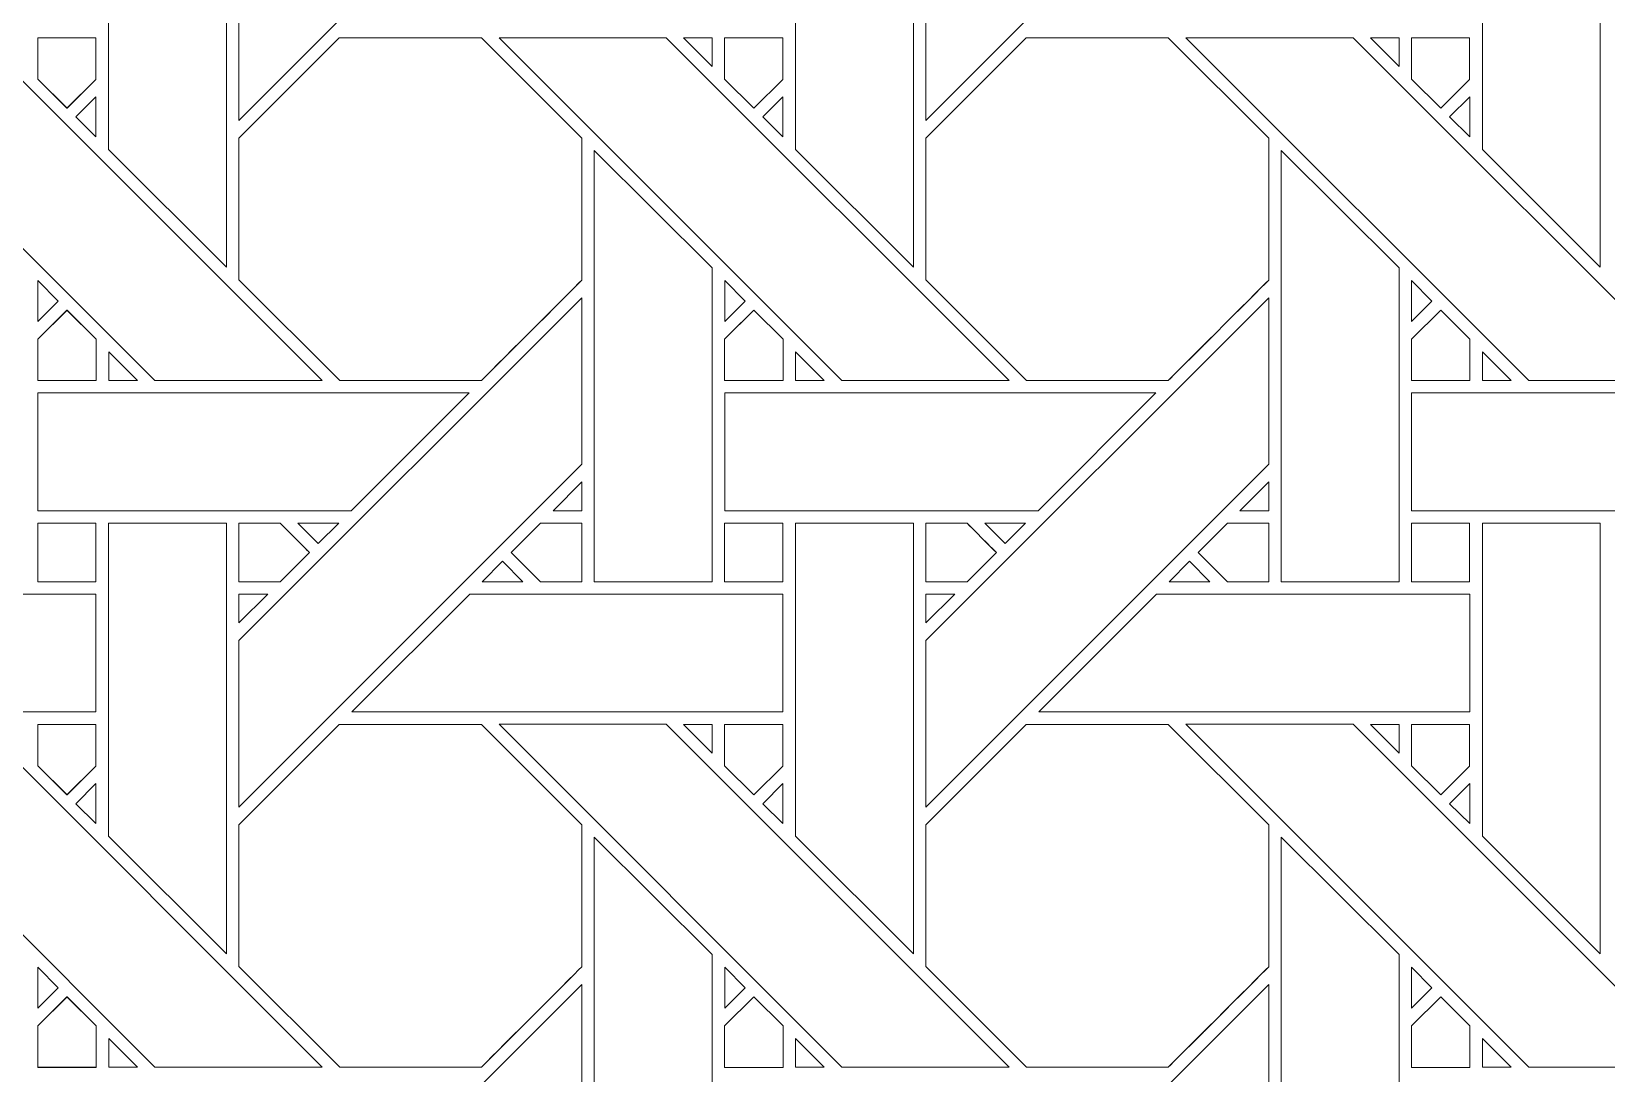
# Model space of a CAD drawing. Header units: inches. Extents: x 3.4 to 21.4, y 0.1 to 18.1.
# Drawn here: x 5.693 to 7.868, y 5.529 to 6.968 of the extents above; entities that cross this region are included whole.
import ezdxf

# ---------------------------------------------------------------- set-up
doc = ezdxf.new("R2010")
doc.units = ezdxf.units.IN
doc.header["$MEASUREMENT"] = 0
doc.layers.add('Design', color=7, linetype='Continuous', lineweight=0)

msp = doc.modelspace()

# ---------------------------------------------------------------- linework, layer by layer
at = {"layer": 'Design'}
for points, knots in [([(3.3829, 18.0948), (3.3829, 18.0948), (3.3829, 0.0948), (3.3829, 0.0948), (3.3829, 0.0948), (21.3829, 0.0948), (21.3829, 0.0948), (21.3829, 0.0948), (21.3829, 18.0948), (21.3829, 18.0948), (21.3829, 18.0948), (3.3829, 18.0948), (3.3829, 18.0948)], [0, 0, 0, 0, 1, 1, 1, 2, 2, 2, 3, 3, 3, 4, 4, 4, 4]), ([(4.2402, 17.2374), (4.2402, 17.2374), (4.2402, 0.9521), (4.2402, 0.9521), (4.2402, 0.9521), (20.5255, 0.9521), (20.5255, 0.9521), (20.5255, 0.9521), (20.5255, 17.2374), (20.5255, 17.2374), (20.5255, 17.2374), (4.2402, 17.2374), (4.2402, 17.2374)], [0, 0, 0, 0, 1, 1, 1, 2, 2, 2, 3, 3, 3, 4, 4, 4, 4]), ([(5.9793, 7.0756), (5.9793, 7.0756), (6.453, 7.5492), (6.453, 7.5492), (6.453, 7.5492), (6.453, 7.3192), (6.453, 7.3192), (6.453, 7.3192), (5.9793, 6.8455), (5.9793, 6.8455), (5.9793, 6.8455), (5.9793, 7.0756), (5.9793, 7.0756)], [0, 0, 0, 0, 1, 1, 1, 2, 2, 2, 3, 3, 3, 4, 4, 4, 4]), ([(6.928, 7.0756), (6.928, 7.0756), (7.4017, 7.5492), (7.4017, 7.5492), (7.4017, 7.5492), (7.4017, 7.3192), (7.4017, 7.3192), (7.4017, 7.3192), (6.928, 6.8455), (6.928, 6.8455), (6.928, 6.8455), (6.928, 7.0756), (6.928, 7.0756)], [0, 0, 0, 0, 1, 1, 1, 2, 2, 2, 3, 3, 3, 4, 4, 4, 4]), ([(5.9622, 7.2377), (5.9622, 7.2377), (5.9622, 6.6426), (5.9622, 6.6426), (5.9622, 6.6426), (5.7992, 6.8055), (5.7992, 6.8055), (5.7992, 6.8055), (5.7992, 7.2377), (5.7992, 7.2377), (5.7992, 7.2377), (5.9622, 7.2377), (5.9622, 7.2377)], [0, 0, 0, 0, 1, 1, 1, 2, 2, 2, 3, 3, 3, 4, 4, 4, 4]), ([(6.9109, 7.2377), (6.9109, 7.2377), (6.9109, 6.6426), (6.9109, 6.6426), (6.9109, 6.6426), (6.748, 6.8055), (6.748, 6.8055), (6.748, 6.8055), (6.748, 7.2377), (6.748, 7.2377), (6.748, 7.2377), (6.9109, 7.2377), (6.9109, 7.2377)], [0, 0, 0, 0, 1, 1, 1, 2, 2, 2, 3, 3, 3, 4, 4, 4, 4]), ([(7.8596, 7.2377), (7.8596, 7.2377), (7.8596, 6.6426), (7.8596, 6.6426), (7.8596, 6.6426), (7.6967, 6.8055), (7.6967, 6.8055), (7.6967, 6.8055), (7.6967, 7.2377), (7.6967, 7.2377), (7.6967, 7.2377), (7.8596, 7.2377), (7.8596, 7.2377)], [0, 0, 0, 0, 1, 1, 1, 2, 2, 2, 3, 3, 3, 4, 4, 4, 4]), ([(5.6207, 6.9599), (5.6207, 6.9599), (6.0943, 6.4862), (6.0943, 6.4862), (6.0943, 6.4862), (5.8633, 6.4862), (5.8633, 6.4862), (5.8633, 6.4862), (5.3897, 6.9599), (5.3897, 6.9599), (5.3897, 6.9599), (5.6207, 6.9599), (5.6207, 6.9599)], [0, 0, 0, 0, 1, 1, 1, 2, 2, 2, 3, 3, 3, 4, 4, 4, 4]), ([(5.7816, 6.9599), (5.7816, 6.9599), (5.7816, 6.9023), (5.7816, 6.9023), (5.7816, 6.9023), (5.7416, 6.8623), (5.7416, 6.8623), (5.7416, 6.8623), (5.7014, 6.9027), (5.7014, 6.9027), (5.7014, 6.9027), (5.7014, 6.9599), (5.7014, 6.9599), (5.7014, 6.9599), (5.7816, 6.9599), (5.7816, 6.9599)], [0, 0, 0, 0, 1, 1, 1, 2, 2, 2, 3, 3, 3, 4, 4, 4, 5, 5, 5, 5]), ([(5.7418, 6.8623), (5.7418, 6.8623), (5.7014, 6.9027), (5.7014, 6.9027), (5.7014, 6.9027), (5.7014, 6.9599), (5.7014, 6.9599), (5.7014, 6.9599), (5.7816, 6.9599), (5.7816, 6.9599), (5.7816, 6.9599), (5.7816, 6.9023), (5.7816, 6.9023), (5.7816, 6.9023), (5.7418, 6.8623), (5.7418, 6.8623)], [0, 0, 0, 0, 1, 1, 1, 2, 2, 2, 3, 3, 3, 4, 4, 4, 5, 5, 5, 5]), ([(6.3142, 6.4862), (6.3142, 6.4862), (6.1185, 6.4862), (6.1185, 6.4862), (6.1185, 6.4862), (5.9792, 6.6255), (5.9792, 6.6255), (5.9792, 6.6255), (5.9792, 6.8211), (5.9792, 6.8211), (5.9792, 6.8211), (6.1179, 6.9598), (6.1179, 6.9598), (6.1179, 6.9598), (6.3142, 6.9598), (6.3142, 6.9598), (6.3142, 6.9598), (6.4529, 6.8211), (6.4529, 6.8211), (6.4529, 6.8211), (6.4529, 6.6249), (6.4529, 6.6249), (6.4351, 6.607), (6.3232, 6.4952), (6.3142, 6.4862)], [0, 0, 0, 0, 1, 1, 1, 2, 2, 2, 3, 3, 3, 4, 4, 4, 5, 5, 5, 6, 6, 6, 7, 7, 7, 8, 8, 8, 8]), ([(5.9792, 6.8211), (5.9792, 6.8211), (6.1179, 6.9598), (6.1179, 6.9598), (6.1179, 6.9598), (6.3142, 6.9598), (6.3142, 6.9598), (6.3142, 6.9598), (6.4529, 6.8211), (6.4529, 6.8211), (6.4529, 6.8211), (6.4529, 6.6249), (6.4529, 6.6249), (6.4349, 6.6067), (6.323, 6.495), (6.3142, 6.4862), (6.3142, 6.4862), (6.1185, 6.4862), (6.1185, 6.4862), (6.1185, 6.4862), (5.9792, 6.6255), (5.9792, 6.6255), (5.9792, 6.6255), (5.9792, 6.8211), (5.9792, 6.8211)], [0, 0, 0, 0, 1, 1, 1, 2, 2, 2, 3, 3, 3, 4, 4, 4, 5, 5, 5, 6, 6, 6, 7, 7, 7, 8, 8, 8, 8]), ([(6.5694, 6.9599), (6.5694, 6.9599), (7.043, 6.4862), (7.043, 6.4862), (7.043, 6.4862), (6.812, 6.4862), (6.812, 6.4862), (6.812, 6.4862), (6.3385, 6.9599), (6.3385, 6.9599), (6.3385, 6.9599), (6.5694, 6.9599), (6.5694, 6.9599)], [0, 0, 0, 0, 1, 1, 1, 2, 2, 2, 3, 3, 3, 4, 4, 4, 4]), ([(6.633, 6.9599), (6.633, 6.9599), (6.633, 6.92), (6.633, 6.92), (6.633, 6.92), (6.5935, 6.9599), (6.5935, 6.9599), (6.5935, 6.9599), (6.633, 6.9599), (6.633, 6.9599)], [0, 0, 0, 0, 1, 1, 1, 2, 2, 2, 3, 3, 3, 3]), ([(6.6501, 6.9027), (6.6501, 6.9027), (6.6501, 6.9599), (6.6501, 6.9599), (6.6501, 6.9599), (6.7304, 6.9599), (6.7304, 6.9599), (6.7304, 6.9599), (6.7304, 6.9023), (6.7304, 6.9023), (6.7304, 6.9023), (6.6904, 6.8623), (6.6904, 6.8623), (6.6904, 6.8623), (6.6501, 6.9027), (6.6501, 6.9027)], [0, 0, 0, 0, 1, 1, 1, 2, 2, 2, 3, 3, 3, 4, 4, 4, 5, 5, 5, 5]), ([(6.6904, 6.8623), (6.6904, 6.8623), (6.6501, 6.9027), (6.6501, 6.9027), (6.6501, 6.9027), (6.6501, 6.9599), (6.6501, 6.9599), (6.6501, 6.9599), (6.7304, 6.9599), (6.7304, 6.9599), (6.7304, 6.9599), (6.7304, 6.9023), (6.7304, 6.9023), (6.7304, 6.9023), (6.6904, 6.8623), (6.6904, 6.8623)], [0, 0, 0, 0, 1, 1, 1, 2, 2, 2, 3, 3, 3, 4, 4, 4, 5, 5, 5, 5]), ([(7.2629, 6.4862), (7.2629, 6.4862), (7.0672, 6.4862), (7.0672, 6.4862), (7.0672, 6.4862), (6.928, 6.6255), (6.928, 6.6255), (6.928, 6.6255), (6.928, 6.8211), (6.928, 6.8211), (6.928, 6.8211), (7.0667, 6.9598), (7.0667, 6.9598), (7.0667, 6.9598), (7.2629, 6.9598), (7.2629, 6.9598), (7.2629, 6.9598), (7.4016, 6.8211), (7.4016, 6.8211), (7.4016, 6.8211), (7.4016, 6.6249), (7.4016, 6.6249), (7.3838, 6.607), (7.2719, 6.4952), (7.2629, 6.4862)], [0, 0, 0, 0, 1, 1, 1, 2, 2, 2, 3, 3, 3, 4, 4, 4, 5, 5, 5, 6, 6, 6, 7, 7, 7, 8, 8, 8, 8]), ([(6.928, 6.8211), (6.928, 6.8211), (7.0667, 6.9598), (7.0667, 6.9598), (7.0667, 6.9598), (7.2629, 6.9598), (7.2629, 6.9598), (7.2629, 6.9598), (7.4016, 6.8211), (7.4016, 6.8211), (7.4016, 6.8211), (7.4016, 6.6249), (7.4016, 6.6249), (7.3836, 6.6068), (7.2717, 6.4951), (7.2629, 6.4862), (7.2629, 6.4862), (7.0672, 6.4862), (7.0672, 6.4862), (7.0672, 6.4862), (6.928, 6.6255), (6.928, 6.6255), (6.928, 6.6255), (6.928, 6.8211), (6.928, 6.8211)], [0, 0, 0, 0, 1, 1, 1, 2, 2, 2, 3, 3, 3, 4, 4, 4, 5, 5, 5, 6, 6, 6, 7, 7, 7, 8, 8, 8, 8]), ([(7.5181, 6.9599), (7.5181, 6.9599), (7.9918, 6.4862), (7.9918, 6.4862), (7.9918, 6.4862), (7.7607, 6.4862), (7.7607, 6.4862), (7.7607, 6.4862), (7.2872, 6.9599), (7.2872, 6.9599), (7.2872, 6.9599), (7.5181, 6.9599), (7.5181, 6.9599)], [0, 0, 0, 0, 1, 1, 1, 2, 2, 2, 3, 3, 3, 4, 4, 4, 4]), ([(7.5817, 6.9599), (7.5817, 6.9599), (7.5817, 6.92), (7.5817, 6.92), (7.5817, 6.92), (7.5422, 6.9599), (7.5422, 6.9599), (7.5422, 6.9599), (7.5817, 6.9599), (7.5817, 6.9599)], [0, 0, 0, 0, 1, 1, 1, 2, 2, 2, 3, 3, 3, 3]), ([(7.6791, 6.9599), (7.6791, 6.9599), (7.6791, 6.9023), (7.6791, 6.9023), (7.6791, 6.9023), (7.6392, 6.8623), (7.6392, 6.8623), (7.6392, 6.8623), (7.5988, 6.9027), (7.5988, 6.9027), (7.5988, 6.9027), (7.5988, 6.9599), (7.5988, 6.9599), (7.5988, 6.9599), (7.6791, 6.9599), (7.6791, 6.9599)], [0, 0, 0, 0, 1, 1, 1, 2, 2, 2, 3, 3, 3, 4, 4, 4, 5, 5, 5, 5]), ([(7.6392, 6.8623), (7.6392, 6.8623), (7.5988, 6.9027), (7.5988, 6.9027), (7.5988, 6.9027), (7.5988, 6.9599), (7.5988, 6.9599), (7.5988, 6.9599), (7.6791, 6.9599), (7.6791, 6.9599), (7.6791, 6.9599), (7.6791, 6.9023), (7.6791, 6.9023), (7.6791, 6.9023), (7.6392, 6.8623), (7.6392, 6.8623)], [0, 0, 0, 0, 1, 1, 1, 2, 2, 2, 3, 3, 3, 4, 4, 4, 5, 5, 5, 5]), ([(5.7817, 6.878), (5.7817, 6.878), (5.7817, 6.8229), (5.7817, 6.8229), (5.7817, 6.8229), (5.7539, 6.8503), (5.7539, 6.8503), (5.7539, 6.8503), (5.7817, 6.878), (5.7817, 6.878)], [0, 0, 0, 0, 1, 1, 1, 2, 2, 2, 3, 3, 3, 3]), ([(6.7304, 6.878), (6.7304, 6.878), (6.7304, 6.8229), (6.7304, 6.8229), (6.7304, 6.8229), (6.7027, 6.8503), (6.7027, 6.8503), (6.7027, 6.8503), (6.7304, 6.878), (6.7304, 6.878)], [0, 0, 0, 0, 1, 1, 1, 2, 2, 2, 3, 3, 3, 3]), ([(7.6792, 6.878), (7.6792, 6.878), (7.6792, 6.8229), (7.6792, 6.8229), (7.6792, 6.8229), (7.6514, 6.8503), (7.6514, 6.8503), (7.6514, 6.8503), (7.6792, 6.878), (7.6792, 6.878)], [0, 0, 0, 0, 1, 1, 1, 2, 2, 2, 3, 3, 3, 3]), ([(6.6329, 6.6419), (6.6329, 6.6419), (6.6329, 6.2082), (6.6329, 6.2082), (6.6329, 6.2082), (6.4701, 6.2082), (6.4701, 6.2082), (6.4701, 6.2082), (6.4701, 6.8041), (6.4701, 6.8041), (6.4701, 6.8041), (6.6329, 6.6419), (6.6329, 6.6419)], [0, 0, 0, 0, 1, 1, 1, 2, 2, 2, 3, 3, 3, 4, 4, 4, 4]), ([(7.5816, 6.6419), (7.5816, 6.6419), (7.5816, 6.2082), (7.5816, 6.2082), (7.5816, 6.2082), (7.4188, 6.2082), (7.4188, 6.2082), (7.4188, 6.2082), (7.4188, 6.8041), (7.4188, 6.8041), (7.4188, 6.8041), (7.5816, 6.6419), (7.5816, 6.6419)], [0, 0, 0, 0, 1, 1, 1, 2, 2, 2, 3, 3, 3, 4, 4, 4, 4]), ([(5.7015, 6.5677), (5.7015, 6.5677), (5.7015, 6.6244), (5.7015, 6.6244), (5.7015, 6.6244), (5.7296, 6.5958), (5.7296, 6.5958), (5.7296, 6.5958), (5.7015, 6.5677), (5.7015, 6.5677)], [0, 0, 0, 0, 1, 1, 1, 2, 2, 2, 3, 3, 3, 3]), ([(6.6502, 6.5677), (6.6502, 6.5677), (6.6502, 6.6244), (6.6502, 6.6244), (6.6502, 6.6244), (6.6784, 6.5958), (6.6784, 6.5958), (6.6784, 6.5958), (6.6502, 6.5677), (6.6502, 6.5677)], [0, 0, 0, 0, 1, 1, 1, 2, 2, 2, 3, 3, 3, 3]), ([(7.5989, 6.5677), (7.5989, 6.5677), (7.5989, 6.6244), (7.5989, 6.6244), (7.5989, 6.6244), (7.6271, 6.5958), (7.6271, 6.5958), (7.6271, 6.5958), (7.5989, 6.5677), (7.5989, 6.5677)], [0, 0, 0, 0, 1, 1, 1, 2, 2, 2, 3, 3, 3, 3]), ([(5.9793, 6.1269), (5.9793, 6.1269), (6.453, 6.6005), (6.453, 6.6005), (6.453, 6.6005), (6.453, 6.3705), (6.453, 6.3705), (6.453, 6.3705), (5.9793, 5.8968), (5.9793, 5.8968), (5.9793, 5.8968), (5.9793, 6.1269), (5.9793, 6.1269)], [0, 0, 0, 0, 1, 1, 1, 2, 2, 2, 3, 3, 3, 4, 4, 4, 4]), ([(6.928, 6.1269), (6.928, 6.1269), (7.4017, 6.6005), (7.4017, 6.6005), (7.4017, 6.6005), (7.4017, 6.3705), (7.4017, 6.3705), (7.4017, 6.3705), (6.928, 5.8968), (6.928, 5.8968), (6.928, 5.8968), (6.928, 6.1269), (6.928, 6.1269)], [0, 0, 0, 0, 1, 1, 1, 2, 2, 2, 3, 3, 3, 4, 4, 4, 4]), ([(5.7013, 6.486), (5.7013, 6.486), (5.7013, 6.5433), (5.7013, 6.5433), (5.7013, 6.5433), (5.7416, 6.5836), (5.7416, 6.5836), (5.7416, 6.5836), (5.782, 6.5433), (5.782, 6.5433), (5.782, 6.5433), (5.782, 6.486), (5.782, 6.486), (5.782, 6.486), (5.7013, 6.486), (5.7013, 6.486)], [0, 0, 0, 0, 1, 1, 1, 2, 2, 2, 3, 3, 3, 4, 4, 4, 5, 5, 5, 5]), ([(5.7418, 6.5836), (5.7418, 6.5836), (5.7821, 6.5433), (5.7821, 6.5433), (5.7821, 6.5433), (5.7821, 6.486), (5.7821, 6.486), (5.7821, 6.486), (5.7015, 6.486), (5.7015, 6.486), (5.7015, 6.486), (5.7015, 6.5433), (5.7015, 6.5433), (5.7015, 6.5433), (5.7418, 6.5836), (5.7418, 6.5836)], [0, 0, 0, 0, 1, 1, 1, 2, 2, 2, 3, 3, 3, 4, 4, 4, 5, 5, 5, 5]), ([(6.6501, 6.486), (6.6501, 6.486), (6.6501, 6.5433), (6.6501, 6.5433), (6.6501, 6.5433), (6.6904, 6.5836), (6.6904, 6.5836), (6.6904, 6.5836), (6.7308, 6.5433), (6.7308, 6.5433), (6.7308, 6.5433), (6.7308, 6.486), (6.7308, 6.486), (6.7308, 6.486), (6.6501, 6.486), (6.6501, 6.486)], [0, 0, 0, 0, 1, 1, 1, 2, 2, 2, 3, 3, 3, 4, 4, 4, 5, 5, 5, 5]), ([(6.6565, 6.5496), (6.6565, 6.5496), (6.6904, 6.5836), (6.6904, 6.5836), (6.6904, 6.5836), (6.7308, 6.5433), (6.7308, 6.5433), (6.7308, 6.5433), (6.7308, 6.486), (6.7308, 6.486), (6.7308, 6.486), (6.6501, 6.486), (6.6501, 6.486), (6.6501, 6.486), (6.6501, 6.5433), (6.6501, 6.5433), (6.6501, 6.5433), (6.6565, 6.5496), (6.6565, 6.5496)], [0, 0, 0, 0, 1, 1, 1, 2, 2, 2, 3, 3, 3, 4, 4, 4, 5, 5, 5, 6, 6, 6, 6]), ([(7.5989, 6.486), (7.5989, 6.486), (7.5989, 6.5433), (7.5989, 6.5433), (7.5989, 6.5433), (7.6392, 6.5836), (7.6392, 6.5836), (7.6392, 6.5836), (7.6795, 6.5433), (7.6795, 6.5433), (7.6795, 6.5433), (7.6795, 6.486), (7.6795, 6.486), (7.6795, 6.486), (7.5989, 6.486), (7.5989, 6.486)], [0, 0, 0, 0, 1, 1, 1, 2, 2, 2, 3, 3, 3, 4, 4, 4, 5, 5, 5, 5]), ([(7.6392, 6.5836), (7.6392, 6.5836), (7.6795, 6.5433), (7.6795, 6.5433), (7.6795, 6.5433), (7.6795, 6.486), (7.6795, 6.486), (7.6795, 6.486), (7.5989, 6.486), (7.5989, 6.486), (7.5989, 6.486), (7.5989, 6.5433), (7.5989, 6.5433), (7.5989, 6.5433), (7.6392, 6.5836), (7.6392, 6.5836)], [0, 0, 0, 0, 1, 1, 1, 2, 2, 2, 3, 3, 3, 4, 4, 4, 5, 5, 5, 5]), ([(5.7994, 6.4862), (5.7994, 6.4862), (5.7994, 6.526), (5.7994, 6.526), (5.7994, 6.526), (5.8391, 6.4862), (5.8391, 6.4862), (5.8391, 6.4862), (5.7994, 6.4862), (5.7994, 6.4862)], [0, 0, 0, 0, 1, 1, 1, 2, 2, 2, 3, 3, 3, 3]), ([(6.7481, 6.4862), (6.7481, 6.4862), (6.7481, 6.526), (6.7481, 6.526), (6.7481, 6.526), (6.7878, 6.4862), (6.7878, 6.4862), (6.7878, 6.4862), (6.7481, 6.4862), (6.7481, 6.4862)], [0, 0, 0, 0, 1, 1, 1, 2, 2, 2, 3, 3, 3, 3]), ([(7.6968, 6.4862), (7.6968, 6.4862), (7.6968, 6.526), (7.6968, 6.526), (7.6968, 6.526), (7.7365, 6.4862), (7.7365, 6.4862), (7.7365, 6.4862), (7.6968, 6.4862), (7.6968, 6.4862)], [0, 0, 0, 0, 1, 1, 1, 2, 2, 2, 3, 3, 3, 3]), ([(5.7015, 6.3063), (5.7015, 6.3063), (5.7015, 6.469), (5.7015, 6.469), (5.7015, 6.469), (6.2972, 6.469), (6.2972, 6.469), (6.2972, 6.469), (6.1344, 6.3063), (6.1344, 6.3063), (6.1344, 6.3063), (5.7015, 6.3063), (5.7015, 6.3063)], [0, 0, 0, 0, 1, 1, 1, 2, 2, 2, 3, 3, 3, 4, 4, 4, 4]), ([(6.6502, 6.3063), (6.6502, 6.3063), (6.6502, 6.469), (6.6502, 6.469), (6.6502, 6.469), (7.2459, 6.469), (7.2459, 6.469), (7.2459, 6.469), (7.0832, 6.3063), (7.0832, 6.3063), (7.0832, 6.3063), (6.6502, 6.3063), (6.6502, 6.3063)], [0, 0, 0, 0, 1, 1, 1, 2, 2, 2, 3, 3, 3, 4, 4, 4, 4]), ([(7.5989, 6.3063), (7.5989, 6.3063), (7.5989, 6.469), (7.5989, 6.469), (7.5989, 6.469), (8.1946, 6.469), (8.1946, 6.469), (8.1946, 6.469), (8.0319, 6.3063), (8.0319, 6.3063), (8.0319, 6.3063), (7.5989, 6.3063), (7.5989, 6.3063)], [0, 0, 0, 0, 1, 1, 1, 2, 2, 2, 3, 3, 3, 4, 4, 4, 4]), ([(6.4132, 6.3063), (6.4132, 6.3063), (6.453, 6.3461), (6.453, 6.3461), (6.453, 6.3461), (6.453, 6.3063), (6.453, 6.3063), (6.453, 6.3063), (6.4132, 6.3063), (6.4132, 6.3063)], [0, 0, 0, 0, 1, 1, 1, 2, 2, 2, 3, 3, 3, 3]), ([(7.3619, 6.3063), (7.3619, 6.3063), (7.4017, 6.3461), (7.4017, 6.3461), (7.4017, 6.3461), (7.4017, 6.3063), (7.4017, 6.3063), (7.4017, 6.3063), (7.3619, 6.3063), (7.3619, 6.3063)], [0, 0, 0, 0, 1, 1, 1, 2, 2, 2, 3, 3, 3, 3]), ([(5.7014, 6.2082), (5.7014, 6.2082), (5.7014, 6.289), (5.7014, 6.289), (5.7014, 6.289), (5.7816, 6.289), (5.7816, 6.289), (5.7816, 6.289), (5.7816, 6.2082), (5.7816, 6.2082), (5.7816, 6.2082), (5.7014, 6.2082), (5.7014, 6.2082)], [0, 0, 0, 0, 1, 1, 1, 2, 2, 2, 3, 3, 3, 4, 4, 4, 4]), ([(5.7816, 6.289), (5.7816, 6.289), (5.7816, 6.2082), (5.7816, 6.2082), (5.7816, 6.2082), (5.7014, 6.2082), (5.7014, 6.2082), (5.7014, 6.2082), (5.7014, 6.289), (5.7014, 6.289), (5.7014, 6.289), (5.7816, 6.289), (5.7816, 6.289)], [0, 0, 0, 0, 1, 1, 1, 2, 2, 2, 3, 3, 3, 4, 4, 4, 4]), ([(5.9622, 6.289), (5.9622, 6.289), (5.9622, 5.6939), (5.9622, 5.6939), (5.9622, 5.6939), (5.7992, 5.8568), (5.7992, 5.8568), (5.7992, 5.8568), (5.7992, 6.289), (5.7992, 6.289), (5.7992, 6.289), (5.9622, 6.289), (5.9622, 6.289)], [0, 0, 0, 0, 1, 1, 1, 2, 2, 2, 3, 3, 3, 4, 4, 4, 4]), ([(5.9792, 6.2082), (5.9792, 6.2082), (5.9792, 6.289), (5.9792, 6.289), (5.9792, 6.289), (6.0363, 6.289), (6.0363, 6.289), (6.0414, 6.2839), (6.0722, 6.2531), (6.0766, 6.2486), (6.0766, 6.2486), (6.0362, 6.2082), (6.0362, 6.2082), (6.0362, 6.2082), (5.9792, 6.2082), (5.9792, 6.2082)], [0, 0, 0, 0, 1, 1, 1, 2, 2, 2, 3, 3, 3, 4, 4, 4, 5, 5, 5, 5]), ([(6.0608, 6.2645), (6.0668, 6.2586), (6.0725, 6.2528), (6.0766, 6.2486), (6.0766, 6.2486), (6.0362, 6.2082), (6.0362, 6.2082), (6.0362, 6.2082), (5.9792, 6.2082), (5.9792, 6.2082), (5.9792, 6.2082), (5.9792, 6.289), (5.9792, 6.289), (5.9792, 6.289), (6.0363, 6.289), (6.0363, 6.289), (6.0417, 6.2837), (6.0516, 6.2738), (6.0608, 6.2645)], [0, 0, 0, 0, 1, 1, 1, 2, 2, 2, 3, 3, 3, 4, 4, 4, 5, 5, 5, 6, 6, 6, 6]), ([(6.0607, 6.289), (6.0607, 6.289), (6.1172, 6.289), (6.1172, 6.289), (6.1172, 6.289), (6.0889, 6.2608), (6.0889, 6.2608), (6.0889, 6.2608), (6.0607, 6.289), (6.0607, 6.289)], [0, 0, 0, 0, 1, 1, 1, 2, 2, 2, 3, 3, 3, 3]), ([(6.3958, 6.2082), (6.3958, 6.2082), (6.3554, 6.2486), (6.3554, 6.2486), (6.3554, 6.2486), (6.3959, 6.289), (6.3959, 6.289), (6.3959, 6.289), (6.4529, 6.289), (6.4529, 6.289), (6.4529, 6.289), (6.4529, 6.2082), (6.4529, 6.2082), (6.4529, 6.2082), (6.3958, 6.2082), (6.3958, 6.2082)], [0, 0, 0, 0, 1, 1, 1, 2, 2, 2, 3, 3, 3, 4, 4, 4, 5, 5, 5, 5]), ([(6.3554, 6.2486), (6.3554, 6.2486), (6.3959, 6.289), (6.3959, 6.289), (6.3959, 6.289), (6.4529, 6.289), (6.4529, 6.289), (6.4529, 6.289), (6.4529, 6.2082), (6.4529, 6.2082), (6.4529, 6.2082), (6.3958, 6.2082), (6.3958, 6.2082), (6.3958, 6.2082), (6.3554, 6.2486), (6.3554, 6.2486)], [0, 0, 0, 0, 1, 1, 1, 2, 2, 2, 3, 3, 3, 4, 4, 4, 5, 5, 5, 5]), ([(6.6501, 6.2082), (6.6501, 6.2082), (6.6501, 6.289), (6.6501, 6.289), (6.6501, 6.289), (6.7304, 6.289), (6.7304, 6.289), (6.7304, 6.289), (6.7304, 6.2082), (6.7304, 6.2082), (6.7304, 6.2082), (6.6501, 6.2082), (6.6501, 6.2082)], [0, 0, 0, 0, 1, 1, 1, 2, 2, 2, 3, 3, 3, 4, 4, 4, 4]), ([(6.7304, 6.289), (6.7304, 6.289), (6.7304, 6.2082), (6.7304, 6.2082), (6.7304, 6.2082), (6.6501, 6.2082), (6.6501, 6.2082), (6.6501, 6.2082), (6.6501, 6.289), (6.6501, 6.289), (6.6501, 6.289), (6.7304, 6.289), (6.7304, 6.289)], [0, 0, 0, 0, 1, 1, 1, 2, 2, 2, 3, 3, 3, 4, 4, 4, 4]), ([(6.9109, 6.289), (6.9109, 6.289), (6.9109, 5.6939), (6.9109, 5.6939), (6.9109, 5.6939), (6.748, 5.8568), (6.748, 5.8568), (6.748, 5.8568), (6.748, 6.289), (6.748, 6.289), (6.748, 6.289), (6.9109, 6.289), (6.9109, 6.289)], [0, 0, 0, 0, 1, 1, 1, 2, 2, 2, 3, 3, 3, 4, 4, 4, 4]), ([(6.928, 6.2082), (6.928, 6.2082), (6.928, 6.289), (6.928, 6.289), (6.928, 6.289), (6.985, 6.289), (6.985, 6.289), (6.9902, 6.2839), (7.021, 6.2531), (7.0254, 6.2486), (7.0254, 6.2486), (6.985, 6.2082), (6.985, 6.2082), (6.985, 6.2082), (6.928, 6.2082), (6.928, 6.2082)], [0, 0, 0, 0, 1, 1, 1, 2, 2, 2, 3, 3, 3, 4, 4, 4, 5, 5, 5, 5]), ([(7.0111, 6.263), (7.0111, 6.263), (7.0254, 6.2486), (7.0254, 6.2486), (7.0254, 6.2486), (6.985, 6.2082), (6.985, 6.2082), (6.985, 6.2082), (6.928, 6.2082), (6.928, 6.2082), (6.928, 6.2082), (6.928, 6.289), (6.928, 6.289), (6.928, 6.289), (6.985, 6.289), (6.985, 6.289), (6.9907, 6.2834), (7.0014, 6.2727), (7.0111, 6.263)], [0, 0, 0, 0, 1, 1, 1, 2, 2, 2, 3, 3, 3, 4, 4, 4, 5, 5, 5, 6, 6, 6, 6]), ([(7.0095, 6.289), (7.0095, 6.289), (7.0659, 6.289), (7.0659, 6.289), (7.0659, 6.289), (7.0376, 6.2608), (7.0376, 6.2608), (7.0376, 6.2608), (7.0095, 6.289), (7.0095, 6.289)], [0, 0, 0, 0, 1, 1, 1, 2, 2, 2, 3, 3, 3, 3]), ([(7.3445, 6.2082), (7.3445, 6.2082), (7.3042, 6.2486), (7.3042, 6.2486), (7.3042, 6.2486), (7.3446, 6.289), (7.3446, 6.289), (7.3446, 6.289), (7.4017, 6.289), (7.4017, 6.289), (7.4017, 6.289), (7.4017, 6.2082), (7.4017, 6.2082), (7.4017, 6.2082), (7.3445, 6.2082), (7.3445, 6.2082)], [0, 0, 0, 0, 1, 1, 1, 2, 2, 2, 3, 3, 3, 4, 4, 4, 5, 5, 5, 5]), ([(7.3042, 6.2486), (7.3042, 6.2486), (7.3446, 6.289), (7.3446, 6.289), (7.3446, 6.289), (7.4017, 6.289), (7.4017, 6.289), (7.4017, 6.289), (7.4017, 6.2082), (7.4017, 6.2082), (7.4017, 6.2082), (7.3445, 6.2082), (7.3445, 6.2082), (7.3445, 6.2082), (7.3042, 6.2486), (7.3042, 6.2486)], [0, 0, 0, 0, 1, 1, 1, 2, 2, 2, 3, 3, 3, 4, 4, 4, 5, 5, 5, 5]), ([(7.5989, 6.2082), (7.5989, 6.2082), (7.5989, 6.289), (7.5989, 6.289), (7.5989, 6.289), (7.6791, 6.289), (7.6791, 6.289), (7.6791, 6.289), (7.6791, 6.2082), (7.6791, 6.2082), (7.6791, 6.2082), (7.5989, 6.2082), (7.5989, 6.2082)], [0, 0, 0, 0, 1, 1, 1, 2, 2, 2, 3, 3, 3, 4, 4, 4, 4]), ([(7.5989, 6.289), (7.5989, 6.289), (7.6791, 6.289), (7.6791, 6.289), (7.6791, 6.289), (7.6791, 6.2082), (7.6791, 6.2082), (7.6791, 6.2082), (7.5989, 6.2082), (7.5989, 6.2082), (7.5989, 6.2082), (7.5989, 6.289), (7.5989, 6.289)], [0, 0, 0, 0, 1, 1, 1, 2, 2, 2, 3, 3, 3, 4, 4, 4, 4]), ([(7.8596, 6.289), (7.8596, 6.289), (7.8596, 5.6939), (7.8596, 5.6939), (7.8596, 5.6939), (7.6967, 5.8568), (7.6967, 5.8568), (7.6967, 5.8568), (7.6967, 6.289), (7.6967, 6.289), (7.6967, 6.289), (7.8596, 6.289), (7.8596, 6.289)], [0, 0, 0, 0, 1, 1, 1, 2, 2, 2, 3, 3, 3, 4, 4, 4, 4]), ([(6.3716, 6.2082), (6.3716, 6.2082), (6.3151, 6.2082), (6.3151, 6.2082), (6.3151, 6.2082), (6.3434, 6.2365), (6.3434, 6.2365), (6.3434, 6.2365), (6.3716, 6.2082), (6.3716, 6.2082)], [0, 0, 0, 0, 1, 1, 1, 2, 2, 2, 3, 3, 3, 3]), ([(7.3204, 6.2082), (7.3204, 6.2082), (7.2639, 6.2082), (7.2639, 6.2082), (7.2639, 6.2082), (7.2921, 6.2365), (7.2921, 6.2365), (7.2921, 6.2365), (7.3204, 6.2082), (7.3204, 6.2082)], [0, 0, 0, 0, 1, 1, 1, 2, 2, 2, 3, 3, 3, 3]), ([(5.3493, 6.1911), (5.3493, 6.1911), (5.7817, 6.1911), (5.7817, 6.1911), (5.7817, 6.1911), (5.7817, 6.0283), (5.7817, 6.0283), (5.7817, 6.0283), (5.1864, 6.0283), (5.1864, 6.0283), (5.1864, 6.0283), (5.3493, 6.1911), (5.3493, 6.1911)], [0, 0, 0, 0, 1, 1, 1, 2, 2, 2, 3, 3, 3, 4, 4, 4, 4]), ([(6.0191, 6.1911), (6.0191, 6.1911), (5.9793, 6.1513), (5.9793, 6.1513), (5.9793, 6.1513), (5.9793, 6.1911), (5.9793, 6.1911), (5.9793, 6.1911), (6.0191, 6.1911), (6.0191, 6.1911)], [0, 0, 0, 0, 1, 1, 1, 2, 2, 2, 3, 3, 3, 3]), ([(6.298, 6.1911), (6.298, 6.1911), (6.7304, 6.1911), (6.7304, 6.1911), (6.7304, 6.1911), (6.7304, 6.0283), (6.7304, 6.0283), (6.7304, 6.0283), (6.1351, 6.0283), (6.1351, 6.0283), (6.1351, 6.0283), (6.298, 6.1911), (6.298, 6.1911)], [0, 0, 0, 0, 1, 1, 1, 2, 2, 2, 3, 3, 3, 4, 4, 4, 4]), ([(6.9679, 6.1911), (6.9679, 6.1911), (6.928, 6.1513), (6.928, 6.1513), (6.928, 6.1513), (6.928, 6.1911), (6.928, 6.1911), (6.928, 6.1911), (6.9679, 6.1911), (6.9679, 6.1911)], [0, 0, 0, 0, 1, 1, 1, 2, 2, 2, 3, 3, 3, 3]), ([(7.2467, 6.1911), (7.2467, 6.1911), (7.6792, 6.1911), (7.6792, 6.1911), (7.6792, 6.1911), (7.6792, 6.0283), (7.6792, 6.0283), (7.6792, 6.0283), (7.0839, 6.0283), (7.0839, 6.0283), (7.0839, 6.0283), (7.2467, 6.1911), (7.2467, 6.1911)], [0, 0, 0, 0, 1, 1, 1, 2, 2, 2, 3, 3, 3, 4, 4, 4, 4]), ([(5.6207, 6.0112), (5.6207, 6.0112), (6.0943, 5.5375), (6.0943, 5.5375), (6.0943, 5.5375), (5.8633, 5.5375), (5.8633, 5.5375), (5.8633, 5.5375), (5.3897, 6.0112), (5.3897, 6.0112), (5.3897, 6.0112), (5.6207, 6.0112), (5.6207, 6.0112)], [0, 0, 0, 0, 1, 1, 1, 2, 2, 2, 3, 3, 3, 4, 4, 4, 4]), ([(5.7816, 6.0111), (5.7816, 6.0111), (5.7816, 5.9535), (5.7816, 5.9535), (5.7816, 5.9535), (5.7416, 5.9136), (5.7416, 5.9136), (5.7416, 5.9136), (5.7013, 5.9539), (5.7013, 5.9539), (5.7013, 5.9539), (5.7013, 6.0111), (5.7013, 6.0111), (5.7013, 6.0111), (5.7816, 6.0111), (5.7816, 6.0111)], [0, 0, 0, 0, 1, 1, 1, 2, 2, 2, 3, 3, 3, 4, 4, 4, 5, 5, 5, 5]), ([(5.7418, 5.9136), (5.7418, 5.9136), (5.7013, 5.9539), (5.7013, 5.9539), (5.7013, 5.9539), (5.7013, 6.0111), (5.7013, 6.0111), (5.7013, 6.0111), (5.7816, 6.0111), (5.7816, 6.0111), (5.7816, 6.0111), (5.7816, 5.9535), (5.7816, 5.9535), (5.7816, 5.9535), (5.7418, 5.9136), (5.7418, 5.9136)], [0, 0, 0, 0, 1, 1, 1, 2, 2, 2, 3, 3, 3, 4, 4, 4, 5, 5, 5, 5]), ([(5.9792, 5.6767), (5.9792, 5.6767), (5.9792, 5.8724), (5.9792, 5.8724), (5.9792, 5.8724), (6.1179, 6.0111), (6.1179, 6.0111), (6.1179, 6.0111), (6.3142, 6.0111), (6.3142, 6.0111), (6.3142, 6.0111), (6.4529, 5.8724), (6.4529, 5.8724), (6.4529, 5.8724), (6.4529, 5.6762), (6.4529, 5.6762), (6.4351, 5.6582), (6.3232, 5.5465), (6.3142, 5.5375), (6.3142, 5.5375), (6.1185, 5.5375), (6.1185, 5.5375), (6.1185, 5.5375), (5.9792, 5.6767), (5.9792, 5.6767)], [0, 0, 0, 0, 1, 1, 1, 2, 2, 2, 3, 3, 3, 4, 4, 4, 5, 5, 5, 6, 6, 6, 7, 7, 7, 8, 8, 8, 8]), ([(5.9792, 5.8724), (5.9792, 5.8724), (6.1179, 6.0111), (6.1179, 6.0111), (6.1179, 6.0111), (6.3142, 6.0111), (6.3142, 6.0111), (6.3142, 6.0111), (6.4529, 5.8724), (6.4529, 5.8724), (6.4529, 5.8724), (6.4529, 5.6762), (6.4529, 5.6762), (6.435, 5.6582), (6.3231, 5.5464), (6.3142, 5.5375), (6.3142, 5.5375), (6.1185, 5.5375), (6.1185, 5.5375), (6.1185, 5.5375), (5.9792, 5.6767), (5.9792, 5.6767), (5.9792, 5.6767), (5.9792, 5.8724), (5.9792, 5.8724)], [0, 0, 0, 0, 1, 1, 1, 2, 2, 2, 3, 3, 3, 4, 4, 4, 5, 5, 5, 6, 6, 6, 7, 7, 7, 8, 8, 8, 8]), ([(6.5694, 6.0112), (6.5694, 6.0112), (7.043, 5.5375), (7.043, 5.5375), (7.043, 5.5375), (6.812, 5.5375), (6.812, 5.5375), (6.812, 5.5375), (6.3385, 6.0112), (6.3385, 6.0112), (6.3385, 6.0112), (6.5694, 6.0112), (6.5694, 6.0112)], [0, 0, 0, 0, 1, 1, 1, 2, 2, 2, 3, 3, 3, 4, 4, 4, 4]), ([(6.633, 6.0111), (6.633, 6.0111), (6.633, 5.9713), (6.633, 5.9713), (6.633, 5.9713), (6.5935, 6.0111), (6.5935, 6.0111), (6.5935, 6.0111), (6.633, 6.0111), (6.633, 6.0111)], [0, 0, 0, 0, 1, 1, 1, 2, 2, 2, 3, 3, 3, 3]), ([(6.6501, 5.9539), (6.6501, 5.9539), (6.6501, 6.0111), (6.6501, 6.0111), (6.6501, 6.0111), (6.7304, 6.0111), (6.7304, 6.0111), (6.7304, 6.0111), (6.7304, 5.9535), (6.7304, 5.9535), (6.7304, 5.9535), (6.6904, 5.9136), (6.6904, 5.9136), (6.6904, 5.9136), (6.6501, 5.9539), (6.6501, 5.9539)], [0, 0, 0, 0, 1, 1, 1, 2, 2, 2, 3, 3, 3, 4, 4, 4, 5, 5, 5, 5]), ([(6.6904, 5.9136), (6.6904, 5.9136), (6.6501, 5.9539), (6.6501, 5.9539), (6.6501, 5.9539), (6.6501, 6.0111), (6.6501, 6.0111), (6.6501, 6.0111), (6.7304, 6.0111), (6.7304, 6.0111), (6.7304, 6.0111), (6.7304, 5.9535), (6.7304, 5.9535), (6.7304, 5.9535), (6.6904, 5.9136), (6.6904, 5.9136)], [0, 0, 0, 0, 1, 1, 1, 2, 2, 2, 3, 3, 3, 4, 4, 4, 5, 5, 5, 5]), ([(7.2629, 5.5375), (7.2629, 5.5375), (7.0672, 5.5375), (7.0672, 5.5375), (7.0672, 5.5375), (6.928, 5.6767), (6.928, 5.6767), (6.928, 5.6767), (6.928, 5.8724), (6.928, 5.8724), (6.928, 5.8724), (7.0667, 6.0111), (7.0667, 6.0111), (7.0667, 6.0111), (7.2629, 6.0111), (7.2629, 6.0111), (7.2629, 6.0111), (7.4016, 5.8724), (7.4016, 5.8724), (7.4016, 5.8724), (7.4016, 5.6762), (7.4016, 5.6762), (7.3838, 5.6582), (7.2719, 5.5465), (7.2629, 5.5375)], [0, 0, 0, 0, 1, 1, 1, 2, 2, 2, 3, 3, 3, 4, 4, 4, 5, 5, 5, 6, 6, 6, 7, 7, 7, 8, 8, 8, 8]), ([(6.928, 5.8724), (6.928, 5.8724), (7.0667, 6.0111), (7.0667, 6.0111), (7.0667, 6.0111), (7.2629, 6.0111), (7.2629, 6.0111), (7.2629, 6.0111), (7.4016, 5.8724), (7.4016, 5.8724), (7.4016, 5.8724), (7.4016, 5.6762), (7.4016, 5.6762), (7.3836, 5.658), (7.2717, 5.5463), (7.2629, 5.5375), (7.2629, 5.5375), (7.0672, 5.5375), (7.0672, 5.5375), (7.0672, 5.5375), (6.928, 5.6767), (6.928, 5.6767), (6.928, 5.6767), (6.928, 5.8724), (6.928, 5.8724)], [0, 0, 0, 0, 1, 1, 1, 2, 2, 2, 3, 3, 3, 4, 4, 4, 5, 5, 5, 6, 6, 6, 7, 7, 7, 8, 8, 8, 8]), ([(7.5181, 6.0112), (7.5181, 6.0112), (7.9918, 5.5375), (7.9918, 5.5375), (7.9918, 5.5375), (7.7607, 5.5375), (7.7607, 5.5375), (7.7607, 5.5375), (7.2872, 6.0112), (7.2872, 6.0112), (7.2872, 6.0112), (7.5181, 6.0112), (7.5181, 6.0112)], [0, 0, 0, 0, 1, 1, 1, 2, 2, 2, 3, 3, 3, 4, 4, 4, 4]), ([(7.5817, 6.0111), (7.5817, 6.0111), (7.5817, 5.9713), (7.5817, 5.9713), (7.5817, 5.9713), (7.5422, 6.0111), (7.5422, 6.0111), (7.5422, 6.0111), (7.5817, 6.0111), (7.5817, 6.0111)], [0, 0, 0, 0, 1, 1, 1, 2, 2, 2, 3, 3, 3, 3]), ([(7.6791, 6.0111), (7.6791, 6.0111), (7.6791, 5.9535), (7.6791, 5.9535), (7.6791, 5.9535), (7.6392, 5.9136), (7.6392, 5.9136), (7.6392, 5.9136), (7.5988, 5.9539), (7.5988, 5.9539), (7.5988, 5.9539), (7.5988, 6.0111), (7.5988, 6.0111), (7.5988, 6.0111), (7.6791, 6.0111), (7.6791, 6.0111)], [0, 0, 0, 0, 1, 1, 1, 2, 2, 2, 3, 3, 3, 4, 4, 4, 5, 5, 5, 5]), ([(7.6392, 5.9136), (7.6392, 5.9136), (7.5988, 5.9539), (7.5988, 5.9539), (7.5988, 5.9539), (7.5988, 6.0111), (7.5988, 6.0111), (7.5988, 6.0111), (7.6791, 6.0111), (7.6791, 6.0111), (7.6791, 6.0111), (7.6791, 5.9535), (7.6791, 5.9535), (7.6791, 5.9535), (7.6392, 5.9136), (7.6392, 5.9136)], [0, 0, 0, 0, 1, 1, 1, 2, 2, 2, 3, 3, 3, 4, 4, 4, 5, 5, 5, 5]), ([(5.7817, 5.9293), (5.7817, 5.9293), (5.7817, 5.8741), (5.7817, 5.8741), (5.7817, 5.8741), (5.7539, 5.9015), (5.7539, 5.9015), (5.7539, 5.9015), (5.7817, 5.9293), (5.7817, 5.9293)], [0, 0, 0, 0, 1, 1, 1, 2, 2, 2, 3, 3, 3, 3]), ([(6.7304, 5.9293), (6.7304, 5.9293), (6.7304, 5.8741), (6.7304, 5.8741), (6.7304, 5.8741), (6.7027, 5.9015), (6.7027, 5.9015), (6.7027, 5.9015), (6.7304, 5.9293), (6.7304, 5.9293)], [0, 0, 0, 0, 1, 1, 1, 2, 2, 2, 3, 3, 3, 3]), ([(7.6792, 5.9293), (7.6792, 5.9293), (7.6792, 5.8741), (7.6792, 5.8741), (7.6792, 5.8741), (7.6514, 5.9015), (7.6514, 5.9015), (7.6514, 5.9015), (7.6792, 5.9293), (7.6792, 5.9293)], [0, 0, 0, 0, 1, 1, 1, 2, 2, 2, 3, 3, 3, 3]), ([(6.6329, 5.6932), (6.6329, 5.6932), (6.6329, 5.2595), (6.6329, 5.2595), (6.6329, 5.2595), (6.4701, 5.2595), (6.4701, 5.2595), (6.4701, 5.2595), (6.4701, 5.8553), (6.4701, 5.8553), (6.4701, 5.8553), (6.6329, 5.6932), (6.6329, 5.6932)], [0, 0, 0, 0, 1, 1, 1, 2, 2, 2, 3, 3, 3, 4, 4, 4, 4]), ([(7.5816, 5.6932), (7.5816, 5.6932), (7.5816, 5.2595), (7.5816, 5.2595), (7.5816, 5.2595), (7.4188, 5.2595), (7.4188, 5.2595), (7.4188, 5.2595), (7.4188, 5.8553), (7.4188, 5.8553), (7.4188, 5.8553), (7.5816, 5.6932), (7.5816, 5.6932)], [0, 0, 0, 0, 1, 1, 1, 2, 2, 2, 3, 3, 3, 4, 4, 4, 4]), ([(5.7015, 5.6189), (5.7015, 5.6189), (5.7015, 5.6757), (5.7015, 5.6757), (5.7015, 5.6757), (5.7296, 5.6471), (5.7296, 5.6471), (5.7296, 5.6471), (5.7015, 5.6189), (5.7015, 5.6189)], [0, 0, 0, 0, 1, 1, 1, 2, 2, 2, 3, 3, 3, 3]), ([(6.6502, 5.6189), (6.6502, 5.6189), (6.6502, 5.6757), (6.6502, 5.6757), (6.6502, 5.6757), (6.6784, 5.6471), (6.6784, 5.6471), (6.6784, 5.6471), (6.6502, 5.6189), (6.6502, 5.6189)], [0, 0, 0, 0, 1, 1, 1, 2, 2, 2, 3, 3, 3, 3]), ([(7.5989, 5.6189), (7.5989, 5.6189), (7.5989, 5.6757), (7.5989, 5.6757), (7.5989, 5.6757), (7.6271, 5.6471), (7.6271, 5.6471), (7.6271, 5.6471), (7.5989, 5.6189), (7.5989, 5.6189)], [0, 0, 0, 0, 1, 1, 1, 2, 2, 2, 3, 3, 3, 3]), ([(5.7013, 5.5372), (5.7013, 5.5372), (5.7013, 5.5945), (5.7013, 5.5945), (5.7013, 5.5945), (5.7416, 5.6348), (5.7416, 5.6348), (5.7416, 5.6348), (5.782, 5.5945), (5.782, 5.5945), (5.782, 5.5945), (5.782, 5.5372), (5.782, 5.5372), (5.782, 5.5372), (5.7013, 5.5372), (5.7013, 5.5372)], [0, 0, 0, 0, 1, 1, 1, 2, 2, 2, 3, 3, 3, 4, 4, 4, 5, 5, 5, 5]), ([(5.7418, 5.6349), (5.7418, 5.6349), (5.7821, 5.5946), (5.7821, 5.5946), (5.7821, 5.5946), (5.7821, 5.5373), (5.7821, 5.5373), (5.7821, 5.5373), (5.7015, 5.5373), (5.7015, 5.5373), (5.7015, 5.5373), (5.7015, 5.5946), (5.7015, 5.5946), (5.7015, 5.5946), (5.7418, 5.6349), (5.7418, 5.6349)], [0, 0, 0, 0, 1, 1, 1, 2, 2, 2, 3, 3, 3, 4, 4, 4, 5, 5, 5, 5]), ([(5.9793, 5.1782), (5.9793, 5.1782), (6.453, 5.6518), (6.453, 5.6518), (6.453, 5.6518), (6.453, 5.4217), (6.453, 5.4217), (6.453, 5.4217), (5.9793, 4.9481), (5.9793, 4.9481), (5.9793, 4.9481), (5.9793, 5.1782), (5.9793, 5.1782)], [0, 0, 0, 0, 1, 1, 1, 2, 2, 2, 3, 3, 3, 4, 4, 4, 4]), ([(6.6501, 5.5372), (6.6501, 5.5372), (6.6501, 5.5945), (6.6501, 5.5945), (6.6501, 5.5945), (6.6904, 5.6349), (6.6904, 5.6349), (6.6904, 5.6349), (6.7308, 5.5945), (6.7308, 5.5945), (6.7308, 5.5945), (6.7308, 5.5372), (6.7308, 5.5372), (6.7308, 5.5372), (6.6501, 5.5372), (6.6501, 5.5372)], [0, 0, 0, 0, 1, 1, 1, 2, 2, 2, 3, 3, 3, 4, 4, 4, 5, 5, 5, 5]), ([(6.6904, 5.6349), (6.6904, 5.6349), (6.7308, 5.5945), (6.7308, 5.5945), (6.7308, 5.5945), (6.7308, 5.5372), (6.7308, 5.5372), (6.7308, 5.5372), (6.6501, 5.5372), (6.6501, 5.5372), (6.6501, 5.5372), (6.6501, 5.5945), (6.6501, 5.5945), (6.6501, 5.5945), (6.6904, 5.6349), (6.6904, 5.6349)], [0, 0, 0, 0, 1, 1, 1, 2, 2, 2, 3, 3, 3, 4, 4, 4, 5, 5, 5, 5]), ([(6.928, 5.1782), (6.928, 5.1782), (7.4017, 5.6518), (7.4017, 5.6518), (7.4017, 5.6518), (7.4017, 5.4217), (7.4017, 5.4217), (7.4017, 5.4217), (6.928, 4.9481), (6.928, 4.9481), (6.928, 4.9481), (6.928, 5.1782), (6.928, 5.1782)], [0, 0, 0, 0, 1, 1, 1, 2, 2, 2, 3, 3, 3, 4, 4, 4, 4]), ([(7.5989, 5.5372), (7.5989, 5.5372), (7.5989, 5.5945), (7.5989, 5.5945), (7.5989, 5.5945), (7.6392, 5.6349), (7.6392, 5.6349), (7.6392, 5.6349), (7.6795, 5.5945), (7.6795, 5.5945), (7.6795, 5.5945), (7.6795, 5.5372), (7.6795, 5.5372), (7.6795, 5.5372), (7.5989, 5.5372), (7.5989, 5.5372)], [0, 0, 0, 0, 1, 1, 1, 2, 2, 2, 3, 3, 3, 4, 4, 4, 5, 5, 5, 5]), ([(7.6392, 5.6349), (7.6392, 5.6349), (7.6795, 5.5945), (7.6795, 5.5945), (7.6795, 5.5945), (7.6795, 5.5372), (7.6795, 5.5372), (7.6795, 5.5372), (7.5989, 5.5372), (7.5989, 5.5372), (7.5989, 5.5372), (7.5989, 5.5945), (7.5989, 5.5945), (7.5989, 5.5945), (7.6392, 5.6349), (7.6392, 5.6349)], [0, 0, 0, 0, 1, 1, 1, 2, 2, 2, 3, 3, 3, 4, 4, 4, 5, 5, 5, 5]), ([(5.7994, 5.5375), (5.7994, 5.5375), (5.7994, 5.5773), (5.7994, 5.5773), (5.7994, 5.5773), (5.8391, 5.5375), (5.8391, 5.5375), (5.8391, 5.5375), (5.7994, 5.5375), (5.7994, 5.5375)], [0, 0, 0, 0, 1, 1, 1, 2, 2, 2, 3, 3, 3, 3]), ([(6.7481, 5.5375), (6.7481, 5.5375), (6.7481, 5.5773), (6.7481, 5.5773), (6.7481, 5.5773), (6.7878, 5.5375), (6.7878, 5.5375), (6.7878, 5.5375), (6.7481, 5.5375), (6.7481, 5.5375)], [0, 0, 0, 0, 1, 1, 1, 2, 2, 2, 3, 3, 3, 3]), ([(7.6968, 5.5375), (7.6968, 5.5375), (7.6968, 5.5773), (7.6968, 5.5773), (7.6968, 5.5773), (7.7365, 5.5375), (7.7365, 5.5375), (7.7365, 5.5375), (7.6968, 5.5375), (7.6968, 5.5375)], [0, 0, 0, 0, 1, 1, 1, 2, 2, 2, 3, 3, 3, 3])]:
    msp.add_open_spline(points, degree=3, knots=knots, dxfattribs=at)

doc.saveas('drawing.dxf')
